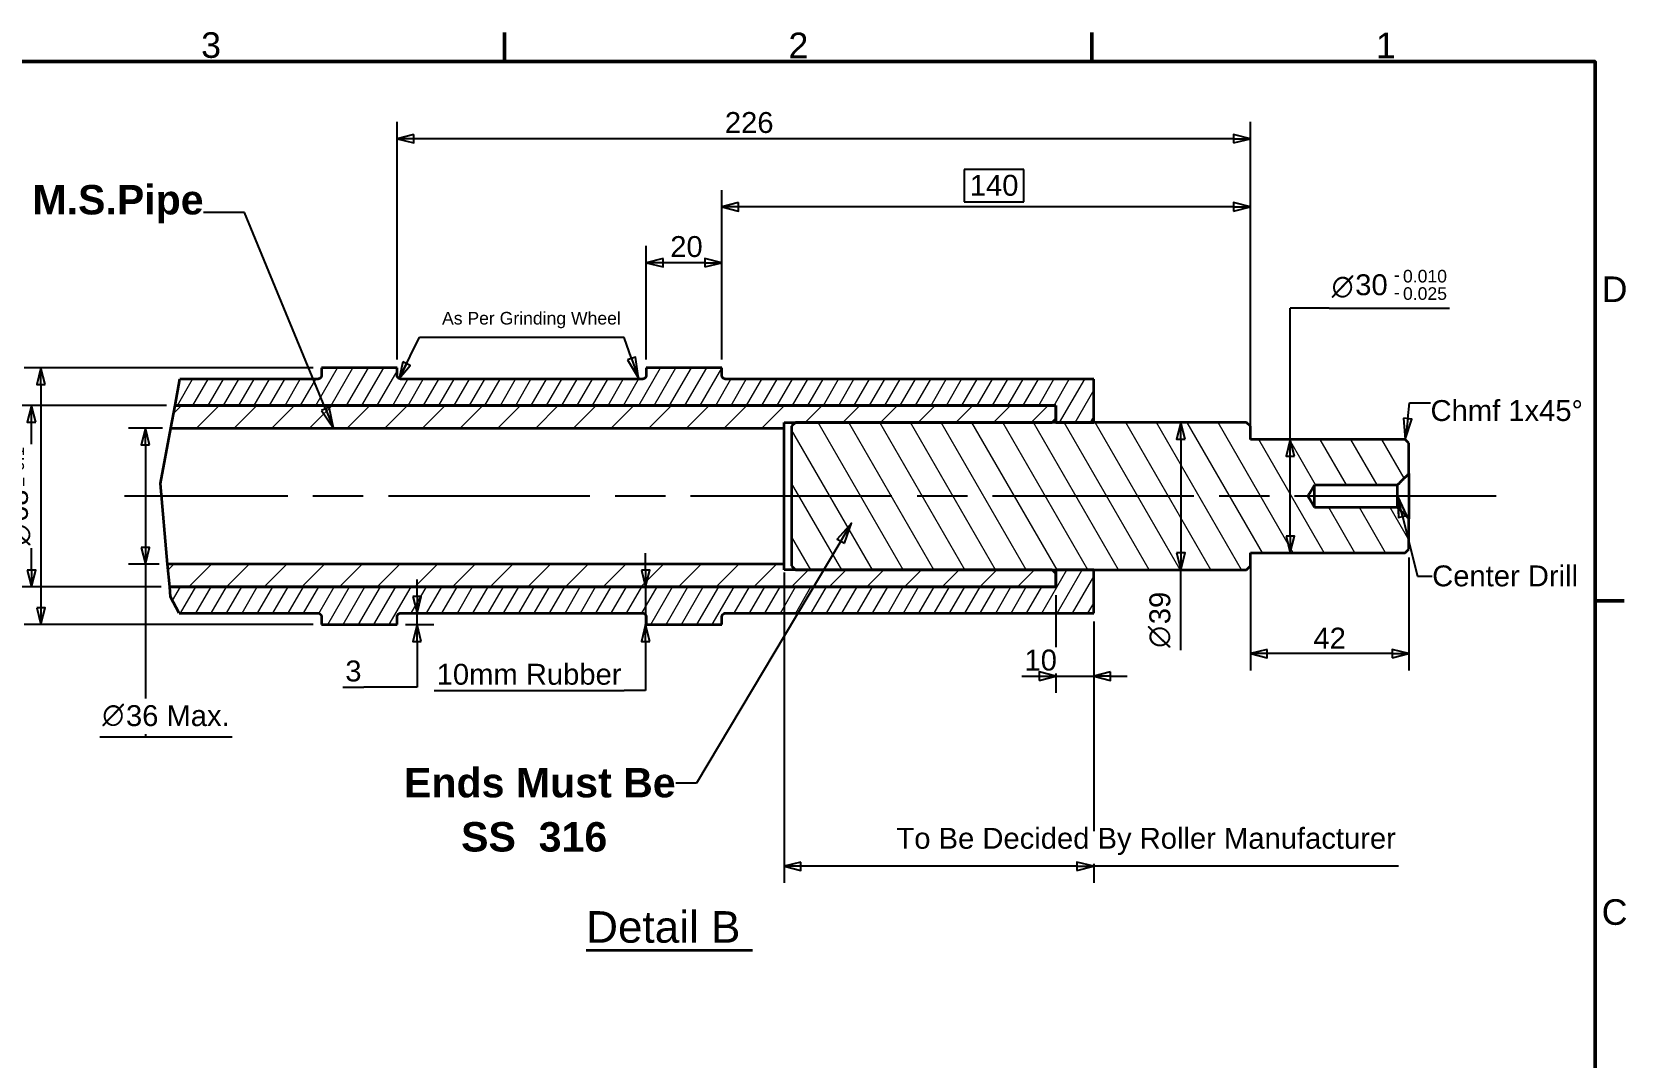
# Paper-space layout 'Drive Roller (Fix)' of a CAD drawing. Header units: millimetres. Extents: x -170 to 420, y 0 to 297.
# Drawn here: x 223.7 to 413.7, y 168.3 to 290.5 of the extents above; entities that cross this region are included whole.
import ezdxf

# ---------------------------------------------------------------- set-up
doc = ezdxf.new("R2010")
doc.units = ezdxf.units.MM
doc.linetypes.add('ACAD_ISO08W100', pattern=[36, 24, -3, 6, -3])
for name, color, linetype, lineweight in [('2dTransBorder', 7, 'Continuous', 35), ('Break Lines', 7, 'Continuous', 50), ('Centerline', 7, 'ACAD_ISO08W100', 25), ('Dimensions', 5, 'Continuous', 25), ('Hatch', 7, 'Continuous', 25), ('Leader Lines', 5, 'Continuous', 25), ('Visible Edges', 7, 'Continuous', 50)]:
    doc.layers.add(name, color=color, linetype=linetype, lineweight=lineweight)
doc.layers.add('Title', color=7, linetype='Continuous')
doc.styles.add('Current-ISO', font='ARIAL.TTF')
doc.styles.add('Text Style13', font='AIGDT___.TTF')
doc.styles.add('Text Style19', font='ARIAL.TTF')
doc.styles.add('Text Style20', font='ARIAL.TTF')
doc.styles.add('Text Style21', font='AIGDT___.TTF')
doc.styles.add('Text Style26', font='ARIALBD.TTF')
doc.styles.add('Text Style6', font='ARIAL.TTF')
pattern_1 = [(45, (0, 0), (-2.245064, 2.245064), [])]
pattern_2 = [(60, (0, 0), (-1.3748153, 0.79375), [])]

# ---------------------------------------------------------------- blocks, each defined once
blk = doc.blocks.new('2dTransSymbol4')
at = {"color": 179}
for points in [[(370.91, 216.96), (368.91, 216.46), (370.91, 215.96), (370.91, 216.96)], [(385.81, 215.96), (387.81, 216.46), (385.81, 216.96), (385.81, 215.96)]]:
    blk.add_solid(points, dxfattribs=at)
at = {"layer": 'Dimensions', "color": 179, "linetype": 'Continuous', "lineweight": 25, "true_color": 0x262659}
for p, q in [((368.91, 227.47), (368.91, 214.46)), ((387.81, 227.92), (387.81, 214.46)), ((370.91, 216.96), (368.91, 216.46)), ((370.91, 215.96), (370.91, 216.96)), ((387.81, 216.46), (385.81, 216.96)), ((385.81, 216.96), (385.81, 215.96)), ((370.91, 216.46), (368.91, 216.46)), ((368.91, 216.46), (370.91, 215.96)), ((385.81, 216.46), (370.91, 216.46)), ((385.81, 216.46), (387.81, 216.46)), ((385.81, 215.96), (387.81, 216.46))]:
    blk.add_line(p, q, dxfattribs=at)
for points in [[(370.91, 216.96), (368.91, 216.46), (370.91, 215.96), (370.91, 216.96)], [(385.81, 215.96), (387.81, 216.46), (385.81, 216.96), (385.81, 215.96)]]:
    blk.add_lwpolyline(points, dxfattribs=at)
at = {"layer": 'Dimensions', "linetype": 'Continuous', "lineweight": 25, "insert": (376.43, 217.06), "char_height": 2.489, "attachment_point": 7, "style": 'Text Style6'}
blk.add_mtext('42', dxfattribs=at)
blk = doc.blocks.new('2dTransSymbol5')
at = {"color": 179}
for points in [[(298.91, 263.54), (296.91, 263.04), (298.91, 262.54), (298.91, 263.54)], [(303.91, 262.54), (305.91, 263.04), (303.91, 263.54), (303.91, 262.54)]]:
    blk.add_solid(points, dxfattribs=at)
at = {"layer": 'Dimensions', "color": 179, "linetype": 'Continuous', "lineweight": 25, "true_color": 0x262659}
for p, q in [((296.91, 251.52), (296.91, 265.04)), ((305.91, 251.52), (305.91, 265.04)), ((298.91, 263.54), (296.91, 263.04)), ((298.91, 263.04), (296.91, 263.04)), ((296.91, 263.04), (298.91, 262.54)), ((298.91, 262.54), (298.91, 263.54)), ((303.91, 263.04), (298.91, 263.04)), ((305.91, 263.04), (303.91, 263.54)), ((303.91, 263.54), (303.91, 262.54)), ((303.91, 263.04), (305.91, 263.04)), ((303.91, 262.54), (305.91, 263.04))]:
    blk.add_line(p, q, dxfattribs=at)
for points in [[(298.91, 263.54), (296.91, 263.04), (298.91, 262.54), (298.91, 263.54)], [(303.91, 262.54), (305.91, 263.04), (303.91, 263.54), (303.91, 262.54)]]:
    blk.add_lwpolyline(points, dxfattribs=at)
at = {"layer": 'Dimensions', "linetype": 'Continuous', "lineweight": 25, "insert": (299.77, 263.68), "char_height": 2.489, "attachment_point": 7, "style": 'Text Style6'}
blk.add_mtext('20', dxfattribs=at)
blk = doc.blocks.new('2dTransSymbol6')
at = {"color": 179}
blk.add_solid([(267.89, 251.24), (267.46, 249.22), (268.79, 250.8), (267.89, 251.24)], dxfattribs=at)
at = {"layer": 'Dimensions', "color": 179, "linetype": 'Continuous', "lineweight": 25, "true_color": 0x262659}
for p, q in [((267.66, 249.62), (269.87, 254.18)), ((269.87, 254.18), (294.18, 254.18)), ((267.89, 251.24), (267.46, 249.22)), ((268.34, 251.02), (267.46, 249.22)), ((268.34, 251.02), (267.66, 249.62)), ((268.79, 250.8), (267.89, 251.24)), ((267.46, 249.22), (268.79, 250.8))]:
    blk.add_line(p, q, dxfattribs=at)
blk.add_lwpolyline([(267.89, 251.24), (267.46, 249.22), (268.79, 250.8), (267.89, 251.24)], dxfattribs=at)
at = {"layer": 'Dimensions', "color": 18, "linetype": 'Continuous', "lineweight": 25, "true_color": 0x000000, "insert": (272.57, 255.22), "char_height": 1.5, "attachment_point": 7, "style": 'Text Style20'}
blk.add_mtext('As Per Grinding Wheel', dxfattribs=at)
blk = doc.blocks.new('2dTransSymbol7')
at = {"color": 179}
for points in [[(225.26, 248.52), (224.76, 250.52), (224.26, 248.52), (225.26, 248.52)], [(224.26, 221.92), (224.76, 219.92), (225.26, 221.92), (224.26, 221.92)]]:
    blk.add_solid(points, dxfattribs=at)
at = {"layer": 'Dimensions', "color": 179, "linetype": 'Continuous', "lineweight": 25, "true_color": 0x262659}
for p, q in [((257.21, 250.52), (222.76, 250.52)), ((224.76, 250.52), (224.26, 248.52)), ((224.76, 248.52), (224.76, 250.52)), ((225.26, 248.52), (224.76, 250.52)), ((224.26, 248.52), (225.26, 248.52)), ((224.76, 248.52), (224.76, 221.92)), ((224.26, 221.92), (224.76, 219.92)), ((225.26, 221.92), (224.26, 221.92)), ((224.76, 221.92), (224.76, 219.92)), ((224.76, 219.92), (225.26, 221.92)), ((257.21, 219.92), (222.76, 219.92))]:
    blk.add_line(p, q, dxfattribs=at)
for points in [[(225.26, 248.52), (224.76, 250.52), (224.26, 248.52), (225.26, 248.52)], [(224.26, 221.92), (224.76, 219.92), (225.26, 221.92), (224.26, 221.92)]]:
    blk.add_lwpolyline(points, dxfattribs=at)
at = {"layer": 'Dimensions', "linetype": 'Continuous', "lineweight": 50, "insert": (222.77, 238.2), "char_height": 1.5, "attachment_point": 7, "rotation": 90, "style": 'Text Style20'}
blk.add_mtext('0.1', dxfattribs=at)
at = {"layer": 'Dimensions', "color": 18, "linetype": 'Continuous', "lineweight": 25, "true_color": 0x000000, "attachment_point": 7, "rotation": 90}
for s, insert, char_height, style in [('68', (223.25, 232.14), 2.489, 'Text Style6'), ('n', (223.54, 229.34), 2.5, 'Text Style13')]:
    blk.add_mtext(s, dxfattribs=dict(at, insert=insert, char_height=char_height, style=style))
at = {"layer": 'Dimensions', "color": 178, "linetype": 'Continuous', "lineweight": 50, "true_color": 0x000001, "insert": (222.77, 236.38), "char_height": 1.5, "attachment_point": 7, "rotation": 90, "style": 'Text Style21'}
blk.add_mtext('`', dxfattribs=at)
blk = doc.blocks.new('2dTransSymbol10')
at = {"color": 179}
for points in [[(307.91, 270.19), (305.91, 269.69), (307.91, 269.19), (307.91, 270.19)], [(366.91, 269.19), (368.91, 269.69), (366.91, 270.19), (366.91, 269.19)]]:
    blk.add_solid(points, dxfattribs=at)
at = {"layer": 'Dimensions', "color": 179, "linetype": 'Continuous', "lineweight": 25, "true_color": 0x262659}
for p, q in [((341.92, 274.13), (334.82, 274.13)), ((334.82, 274.13), (334.82, 270.29)), ((341.92, 270.29), (341.92, 274.13)), ((305.91, 251.52), (305.91, 271.69)), ((307.91, 270.19), (305.91, 269.69)), ((307.91, 269.19), (307.91, 270.19)), ((334.82, 270.29), (341.92, 270.29)), ((368.91, 269.69), (366.91, 270.19)), ((366.91, 270.19), (366.91, 269.19)), ((368.91, 244.55), (368.91, 271.69)), ((307.91, 269.69), (305.91, 269.69)), ((305.91, 269.69), (307.91, 269.19)), ((366.91, 269.69), (307.91, 269.69)), ((366.91, 269.69), (368.91, 269.69)), ((366.91, 269.19), (368.91, 269.69))]:
    blk.add_line(p, q, dxfattribs=at)
for points in [[(307.91, 270.19), (305.91, 269.69), (307.91, 269.19), (307.91, 270.19)], [(366.91, 269.19), (368.91, 269.69), (366.91, 270.19), (366.91, 269.19)]]:
    blk.add_lwpolyline(points, dxfattribs=at)
at = {"layer": 'Dimensions', "color": 18, "linetype": 'Continuous', "lineweight": 25, "true_color": 0x000000, "insert": (335.47, 270.98), "char_height": 2.489, "attachment_point": 7, "style": 'Text Style6'}
blk.add_mtext('140', dxfattribs=at)
blk = doc.blocks.new('2dTransSymbol11')
at = {"color": 179}
for points in [[(343.74, 213.27), (345.74, 213.77), (343.74, 214.27), (343.74, 213.27)], [(352.24, 214.27), (350.24, 213.77), (352.24, 213.27), (352.24, 214.27)]]:
    blk.add_solid(points, dxfattribs=at)
at = {"layer": 'Dimensions', "color": 179, "linetype": 'Continuous', "lineweight": 25, "true_color": 0x262659}
for p, q in [((345.74, 223.42), (345.74, 217.21)), ((350.24, 220.27), (350.24, 211.77)), ((341.69, 213.77), (343.92, 213.77)), ((345.74, 213.77), (343.74, 214.27)), ((343.74, 214.27), (343.74, 213.27)), ((343.74, 213.77), (345.74, 213.77)), ((343.74, 213.27), (345.74, 213.77)), ((343.74, 213.77), (343.92, 213.77)), ((345.74, 214.07), (345.74, 211.77)), ((345.74, 213.77), (350.24, 213.77)), ((352.24, 214.27), (350.24, 213.77)), ((352.24, 213.77), (350.24, 213.77)), ((350.24, 213.77), (352.24, 213.27)), ((352.24, 213.27), (352.24, 214.27)), ((352.24, 213.77), (354.24, 213.77))]:
    blk.add_line(p, q, dxfattribs=at)
for points in [[(343.74, 213.27), (345.74, 213.77), (343.74, 214.27), (343.74, 213.27)], [(352.24, 214.27), (350.24, 213.77), (352.24, 213.27), (352.24, 214.27)]]:
    blk.add_lwpolyline(points, dxfattribs=at)
at = {"layer": 'Dimensions', "linetype": 'Continuous', "lineweight": 25, "insert": (341.99, 214.41), "char_height": 2.489, "attachment_point": 7, "style": 'Text Style6'}
blk.add_mtext('10', dxfattribs=at)
blk = doc.blocks.new('2dTransSymbol13')
at = {"color": 179}
for points in [[(296.33, 226.42), (296.83, 224.42), (297.33, 226.42), (296.33, 226.42)], [(297.33, 217.92), (296.83, 219.92), (296.33, 217.92), (297.33, 217.92)]]:
    blk.add_solid(points, dxfattribs=at)
at = {"layer": 'Dimensions', "color": 179, "linetype": 'Continuous', "lineweight": 25, "true_color": 0x262659}
for p, q in [((296.83, 226.42), (296.83, 228.42)), ((296.33, 226.42), (296.83, 224.42)), ((297.33, 226.42), (296.33, 226.42)), ((296.83, 226.42), (296.83, 224.42)), ((296.83, 224.42), (297.33, 226.42)), ((296.83, 224.42), (296.83, 219.92)), ((296.83, 219.92), (296.33, 217.92)), ((296.83, 217.92), (296.83, 219.92)), ((297.33, 217.92), (296.83, 219.92)), ((296.33, 217.92), (297.33, 217.92)), ((296.83, 217.92), (296.83, 215.92)), ((296.83, 215.92), (296.83, 212.08)), ((271.63, 212.08), (294.26, 212.08)), ((296.83, 212.08), (294.26, 212.08))]:
    blk.add_line(p, q, dxfattribs=at)
for points in [[(296.33, 226.42), (296.83, 224.42), (297.33, 226.42), (296.33, 226.42)], [(297.33, 217.92), (296.83, 219.92), (296.33, 217.92), (297.33, 217.92)]]:
    blk.add_lwpolyline(points, dxfattribs=at)
at = {"layer": 'Dimensions', "linetype": 'Continuous', "lineweight": 25, "char_height": 2.489, "attachment_point": 7, "style": 'Text Style6'}
for s, insert in [('10', (271.93, 212.72)), ('mm Rubber', (275.8, 212.72))]:
    blk.add_mtext(s, dxfattribs=dict(at, insert=insert))
blk = doc.blocks.new('2dTransSymbol17')
at = {"color": 179}
for points in [[(269.1, 223.27), (269.6, 221.27), (270.1, 223.27), (269.1, 223.27)], [(270.1, 217.92), (269.6, 219.92), (269.1, 217.92), (270.1, 217.92)]]:
    blk.add_solid(points, dxfattribs=at)
at = {"layer": 'Dimensions', "color": 179, "linetype": 'Continuous', "lineweight": 25, "true_color": 0x262659}
for p, q in [((269.6, 223.27), (269.6, 225.27)), ((269.1, 223.27), (269.6, 221.27)), ((270.1, 223.27), (269.1, 223.27)), ((269.6, 223.27), (269.6, 221.27)), ((269.6, 221.27), (270.1, 223.27)), ((269.6, 219.92), (269.6, 221.27)), ((268.21, 219.92), (271.6, 219.92)), ((269.6, 219.92), (269.1, 217.92)), ((269.6, 217.92), (269.6, 219.92)), ((270.1, 217.92), (269.6, 219.92)), ((269.1, 217.92), (270.1, 217.92)), ((269.6, 217.92), (269.6, 215.92)), ((269.6, 215.92), (269.6, 212.47)), ((260.74, 212.47), (263.27, 212.47)), ((269.6, 212.47), (263.27, 212.47))]:
    blk.add_line(p, q, dxfattribs=at)
for points in [[(269.1, 223.27), (269.6, 221.27), (270.1, 223.27), (269.1, 223.27)], [(270.1, 217.92), (269.6, 219.92), (269.1, 217.92), (270.1, 217.92)]]:
    blk.add_lwpolyline(points, dxfattribs=at)
at = {"layer": 'Dimensions', "color": 18, "linetype": 'Continuous', "lineweight": 25, "true_color": 0x000000, "insert": (261.04, 213.11), "char_height": 2.49, "attachment_point": 7, "style": 'Text Style6'}
blk.add_mtext('3', dxfattribs=at)
blk = doc.blocks.new('2dTransSymbol18')
at = {"color": 179}
for points in [[(237.71, 241.32), (237.21, 243.32), (236.71, 241.32), (237.71, 241.32)], [(236.71, 229.12), (237.21, 227.12), (237.71, 229.12), (236.71, 229.12)]]:
    blk.add_solid(points, dxfattribs=at)
at = {"layer": 'Dimensions', "color": 179, "linetype": 'Continuous', "lineweight": 25, "true_color": 0x262659}
for p, q in [((239.25, 243.32), (235.21, 243.32)), ((237.21, 243.32), (236.71, 241.32)), ((237.21, 241.32), (237.21, 243.32)), ((237.71, 241.32), (237.21, 243.32)), ((236.71, 241.32), (237.71, 241.32)), ((237.21, 241.32), (237.21, 229.12)), ((236.71, 229.12), (237.21, 227.12)), ((237.71, 229.12), (236.71, 229.12)), ((237.21, 229.12), (237.21, 227.12)), ((237.21, 227.12), (237.71, 229.12)), ((238.87, 227.12), (235.21, 227.12)), ((237.21, 227.12), (237.21, 211.13)), ((231.79, 206.56), (237.21, 206.56)), ((231.79, 206.56), (247.56, 206.56)), ((237.21, 206.86), (237.21, 206.56))]:
    blk.add_line(p, q, dxfattribs=at)
for points in [[(237.71, 241.32), (237.21, 243.32), (236.71, 241.32), (237.71, 241.32)], [(236.71, 229.12), (237.21, 227.12), (237.71, 229.12), (236.71, 229.12)]]:
    blk.add_lwpolyline(points, dxfattribs=at)
at = {"layer": 'Dimensions', "color": 18, "linetype": 'Continuous', "lineweight": 25, "true_color": 0x000000, "attachment_point": 7}
for s, insert, char_height, style in [('n', (232.09, 207.79), 2.5, 'Text Style13'), (' Max.', (238.76, 207.79), 2.489, 'Text Style6')]:
    blk.add_mtext(s, dxfattribs=dict(at, insert=insert, char_height=char_height, style=style))
at = {"layer": 'Dimensions', "linetype": 'Continuous', "lineweight": 25, "insert": (234.9, 207.79), "char_height": 2.489, "attachment_point": 7, "style": 'Text Style6'}
blk.add_mtext('36', dxfattribs=at)
blk = doc.blocks.new('2dTransSymbol19')
at = {"color": 179}
for points in [[(224.14, 244.02), (223.64, 246.02), (223.14, 244.02), (224.14, 244.02)], [(223.14, 226.42), (223.64, 224.42), (224.14, 226.42), (223.14, 226.42)]]:
    blk.add_solid(points, dxfattribs=at)
at = {"layer": 'Dimensions', "color": 179, "linetype": 'Continuous', "lineweight": 25, "true_color": 0x262659}
for p, q in [((239.75, 246.02), (221.64, 246.02)), ((223.64, 246.02), (223.14, 244.02)), ((223.64, 244.02), (223.64, 246.02)), ((224.14, 244.02), (223.64, 246.02)), ((223.14, 244.02), (224.14, 244.02)), ((223.64, 241.41), (223.64, 244.02)), ((223.64, 226.42), (223.64, 229.04)), ((223.14, 226.42), (223.64, 224.42)), ((224.14, 226.42), (223.14, 226.42)), ((223.64, 226.42), (223.64, 224.42)), ((223.64, 224.42), (224.14, 226.42)), ((239.11, 224.42), (221.64, 224.42))]:
    blk.add_line(p, q, dxfattribs=at)
for points in [[(224.14, 244.02), (223.64, 246.02), (223.14, 244.02), (224.14, 244.02)], [(223.14, 226.42), (223.64, 224.42), (224.14, 226.42), (223.14, 226.42)]]:
    blk.add_lwpolyline(points, dxfattribs=at)
at = {"layer": 'Dimensions', "linetype": 'Continuous', "lineweight": 25, "attachment_point": 7, "rotation": 90}
for s, insert, char_height, style in [('48', (222.41, 234.56), 2.489, 'Text Style6'), ('n', (222.41, 231.76), 2.5, 'Text Style13')]:
    blk.add_mtext(s, dxfattribs=dict(at, insert=insert, char_height=char_height, style=style))
blk = doc.blocks.new('2dTransSymbol21')
at = {"color": 179}
for points in [[(315.34, 191.63), (313.34, 191.13), (315.34, 190.63), (315.34, 191.63)], [(348.24, 190.63), (350.24, 191.13), (348.24, 191.63), (348.24, 190.63)]]:
    blk.add_solid(points, dxfattribs=at)
at = {"layer": 'Dimensions', "color": 179, "linetype": 'Continuous', "lineweight": 25, "true_color": 0x262659}
for p, q in [((313.34, 226.12), (313.34, 189.13)), ((350.24, 220.27), (350.24, 195.3)), ((315.34, 191.63), (313.34, 191.13)), ((315.34, 191.13), (313.34, 191.13)), ((313.34, 191.13), (315.34, 190.63)), ((315.34, 190.63), (315.34, 191.63)), ((348.24, 191.13), (315.34, 191.13)), ((350.24, 191.13), (348.24, 191.63)), ((348.24, 191.63), (348.24, 190.63)), ((348.24, 191.13), (350.24, 191.13)), ((348.24, 190.63), (350.24, 191.13)), ((350.24, 191.43), (350.24, 189.13)), ((386.55, 191.13), (350.24, 191.13))]:
    blk.add_line(p, q, dxfattribs=at)
for points in [[(315.34, 191.63), (313.34, 191.13), (315.34, 190.63), (315.34, 191.63)], [(348.24, 190.63), (350.24, 191.13), (348.24, 191.63), (348.24, 190.63)]]:
    blk.add_lwpolyline(points, dxfattribs=at)
at = {"layer": 'Dimensions', "color": 18, "linetype": 'Continuous', "lineweight": 25, "true_color": 0x000000, "insert": (326.73, 192.46), "char_height": 2.4892, "attachment_point": 7, "style": 'Text Style6'}
blk.add_mtext('To Be Decided By Roller Manufacturer', dxfattribs=at)
blk = doc.blocks.new('2dTransSymbol27')
at = {"color": 179}
for points in [[(269.21, 278.31), (267.21, 277.81), (269.21, 277.31), (269.21, 278.31)], [(366.91, 277.31), (368.91, 277.81), (366.91, 278.31), (366.91, 277.31)]]:
    blk.add_solid(points, dxfattribs=at)
at = {"layer": 'Dimensions', "color": 179, "linetype": 'Continuous', "lineweight": 25, "true_color": 0x262659}
for p, q in [((267.21, 251.52), (267.21, 279.81)), ((368.91, 242.97), (368.91, 279.81)), ((269.21, 278.31), (267.21, 277.81)), ((269.21, 277.81), (267.21, 277.81)), ((267.21, 277.81), (269.21, 277.31)), ((269.21, 277.31), (269.21, 278.31)), ((366.91, 277.81), (269.21, 277.81)), ((368.91, 277.81), (366.91, 278.31)), ((366.91, 278.31), (366.91, 277.31)), ((366.91, 277.81), (368.91, 277.81)), ((366.91, 277.31), (368.91, 277.81))]:
    blk.add_line(p, q, dxfattribs=at)
for points in [[(269.21, 278.31), (267.21, 277.81), (269.21, 277.31), (269.21, 278.31)], [(366.91, 277.31), (368.91, 277.81), (366.91, 278.31), (366.91, 277.31)]]:
    blk.add_lwpolyline(points, dxfattribs=at)
at = {"layer": 'Dimensions', "linetype": 'Continuous', "lineweight": 25, "insert": (306.28, 278.46), "char_height": 2.489, "attachment_point": 7, "style": 'Text Style6'}
blk.add_mtext('226', dxfattribs=at)
blk = doc.blocks.new('2dTransSymbol28')
at = {"color": 179}
for points in [[(374.16, 239.97), (373.66, 241.97), (373.16, 239.97), (374.16, 239.97)], [(373.16, 230.47), (373.66, 228.47), (374.16, 230.47), (373.16, 230.47)]]:
    blk.add_solid(points, dxfattribs=at)
at = {"layer": 'Dimensions', "color": 179, "linetype": 'Continuous', "lineweight": 25, "true_color": 0x262659}
for p, q in [((373.66, 241.97), (373.66, 257.62)), ((378.31, 257.62), (373.66, 257.62)), ((378.31, 257.62), (392.64, 257.62)), ((373.66, 241.97), (373.16, 239.97)), ((373.66, 239.97), (373.66, 241.97)), ((374.16, 239.97), (373.66, 241.97)), ((373.16, 239.97), (374.16, 239.97)), ((373.66, 230.47), (373.66, 239.97)), ((373.16, 230.47), (373.66, 228.47)), ((374.16, 230.47), (373.16, 230.47)), ((373.66, 230.47), (373.66, 228.47)), ((373.66, 228.47), (374.16, 230.47))]:
    blk.add_line(p, q, dxfattribs=at)
for points in [[(374.16, 239.97), (373.66, 241.97), (373.16, 239.97), (374.16, 239.97)], [(373.16, 230.47), (373.66, 228.47), (374.16, 230.47), (373.16, 230.47)]]:
    blk.add_lwpolyline(points, dxfattribs=at)
at = {"layer": 'Dimensions', "linetype": 'Continuous', "lineweight": 25, "attachment_point": 7}
for s, insert, char_height, style in [('n', (378.61, 258.84), 2.5, 'Text Style13'), ('30', (381.41, 259.13), 2.489, 'Text Style6')]:
    blk.add_mtext(s, dxfattribs=dict(at, insert=insert, char_height=char_height, style=style))
at = {"layer": 'Dimensions', "color": 18, "linetype": 'Continuous', "lineweight": 50, "true_color": 0x000000, "char_height": 1.5, "attachment_point": 7, "style": 'Text Style20'}
for s, insert in [('-', (386.03, 260.85)), ('0.010', (387.1, 260.66)), ('0.025', (387.1, 258.59))]:
    blk.add_mtext(s, dxfattribs=dict(at, insert=insert))
at = {"layer": 'Dimensions', "linetype": 'Continuous', "lineweight": 50, "insert": (386.03, 258.78), "char_height": 1.5, "attachment_point": 7, "style": 'Text Style20'}
blk.add_mtext('-', dxfattribs=at)
blk = doc.blocks.new('2dCenterLine2')
at = {"layer": 'Centerline', "lineweight": 25}
blk.add_line((398.19, 235.22), (234.71, 235.22), dxfattribs=at)
blk = doc.blocks.new('2dTransSymbol29')
at = {"color": 179}
for points in [[(361.12, 242), (360.62, 244), (360.12, 242), (361.12, 242)], [(360.12, 228.45), (360.62, 226.45), (361.12, 228.45), (360.12, 228.45)]]:
    blk.add_solid(points, dxfattribs=at)
at = {"layer": 'Dimensions', "color": 179, "linetype": 'Continuous', "lineweight": 25, "true_color": 0x262659}
for p, q in [((360.62, 244), (360.12, 242)), ((360.62, 242), (360.62, 244)), ((361.12, 242), (360.62, 244)), ((360.12, 242), (361.12, 242)), ((360.62, 242), (360.62, 228.45)), ((360.12, 228.45), (360.62, 226.45)), ((361.12, 228.45), (360.12, 228.45)), ((360.62, 228.45), (360.62, 226.45)), ((360.62, 226.45), (361.12, 228.45)), ((360.62, 216.86), (360.62, 226.45))]:
    blk.add_line(p, q, dxfattribs=at)
for points in [[(361.12, 242), (360.62, 244), (360.12, 242), (361.12, 242)], [(360.12, 228.45), (360.62, 226.45), (361.12, 228.45), (360.12, 228.45)]]:
    blk.add_lwpolyline(points, dxfattribs=at)
at = {"layer": 'Dimensions', "linetype": 'Continuous', "lineweight": 25, "insert": (359.4, 219.96), "char_height": 2.489, "attachment_point": 7, "rotation": 90, "style": 'Text Style6'}
blk.add_mtext('39', dxfattribs=at)
at = {"layer": 'Dimensions', "color": 18, "linetype": 'Continuous', "lineweight": 25, "true_color": 0x000000, "insert": (359.4, 217.16), "char_height": 2.5, "attachment_point": 7, "rotation": 90, "style": 'Text Style13'}
blk.add_mtext('n', dxfattribs=at)
blk = doc.blocks.new('2dTransSymbol33')
at = {"color": 179}
blk.add_solid([(258.21, 245.44), (259.62, 243.32), (259.13, 245.82), (258.21, 245.44)], dxfattribs=at)
at = {"layer": 'Leader Lines', "color": 179, "linetype": 'Continuous', "lineweight": 25, "true_color": 0x262659}
for p, q in [((249.04, 269.02), (244.16, 269.02)), ((258.67, 245.63), (249.04, 269.02)), ((259.13, 245.82), (258.21, 245.44)), ((258.21, 245.44), (259.62, 243.32)), ((258.67, 245.63), (259.62, 243.32)), ((259.62, 243.32), (259.13, 245.82))]:
    blk.add_line(p, q, dxfattribs=at)
blk.add_lwpolyline([(258.21, 245.44), (259.62, 243.32), (259.13, 245.82), (258.21, 245.44)], dxfattribs=at)
at = {"layer": 'Leader Lines', "color": 18, "linetype": 'Continuous', "lineweight": 50, "true_color": 0x000000, "insert": (223.75, 267.73), "char_height": 3.505, "attachment_point": 7, "style": 'Text Style26'}
blk.add_mtext('M.S.Pipe', dxfattribs=at)
blk = doc.blocks.new('2dTransSymbol36')
at = {"color": 179}
blk.add_solid([(387.55, 232.92), (386.46, 235.22), (386.58, 232.68), (387.55, 232.92)], dxfattribs=at)
at = {"layer": 'Leader Lines', "color": 179, "linetype": 'Continuous', "lineweight": 25, "true_color": 0x262659}
for p, q in [((386.47, 235.12), (386.58, 232.68)), ((387.06, 232.8), (386.49, 235.12)), ((387.55, 232.92), (386.51, 235.12)), ((386.58, 232.68), (387.55, 232.92)), ((387.06, 232.8), (388.83, 225.68)), ((388.83, 225.68), (390.58, 225.68))]:
    blk.add_line(p, q, dxfattribs=at)
blk.add_lwpolyline([(387.55, 232.92), (386.46, 235.22), (386.58, 232.68), (387.55, 232.92)], dxfattribs=at)
at = {"layer": 'Leader Lines', "color": 18, "linetype": 'Continuous', "lineweight": 50, "true_color": 0x000000, "insert": (390.58, 224.44), "char_height": 2.4892, "attachment_point": 7, "style": 'Text Style6'}
blk.add_mtext('Center Drill', dxfattribs=at)
blk = doc.blocks.new('2dTransSymbol38')
at = {"color": 179}
blk.add_solid([(320.54, 229.6), (321.39, 232), (319.68, 230.11), (320.54, 229.6)], dxfattribs=at)
at = {"layer": 'Leader Lines', "color": 179, "linetype": 'Continuous', "lineweight": 25, "true_color": 0x262659}
for p, q in [((321.39, 232), (319.68, 230.11)), ((320.11, 229.85), (321.39, 232)), ((320.54, 229.6), (321.39, 232)), ((319.68, 230.11), (320.54, 229.6)), ((320.11, 229.85), (302.91, 201.01)), ((302.91, 201.01), (300.42, 201.01))]:
    blk.add_line(p, q, dxfattribs=at)
blk.add_lwpolyline([(320.54, 229.6), (321.39, 232), (319.68, 230.11), (320.54, 229.6)], dxfattribs=at)
at = {"layer": 'Leader Lines', "color": 18, "linetype": 'Continuous', "lineweight": 50, "true_color": 0x000000, "char_height": 3.5052, "attachment_point": 7, "style": 'Text Style26'}
for s, insert in [('Ends Must Be', (268.04, 199.28)), ('     SS  316', (268.04, 192.82))]:
    blk.add_mtext(s, dxfattribs=dict(at, insert=insert))
blk = doc.blocks.new('2dTransSymbol39')
at = {"color": 179}
blk.add_solid([(294.69, 251.47), (296, 249.28), (295.63, 251.8), (294.69, 251.47)], dxfattribs=at)
at = {"layer": 'Leader Lines', "color": 179, "linetype": 'Continuous', "lineweight": 25, "true_color": 0x262659}
for p, q in [((294.27, 254.13), (291.78, 254.13)), ((295.16, 251.63), (294.27, 254.13)), ((295.63, 251.8), (294.69, 251.47)), ((294.69, 251.47), (296, 249.28)), ((295.16, 251.63), (296, 249.28)), ((296, 249.28), (295.63, 251.8))]:
    blk.add_line(p, q, dxfattribs=at)
blk.add_lwpolyline([(294.69, 251.47), (296, 249.28), (295.63, 251.8), (294.69, 251.47)], dxfattribs=at)
blk = doc.blocks.new('2dTransSymbol40')
at = {"color": 179}
blk.add_solid([(387.17, 244.51), (387.36, 241.97), (388.16, 244.39), (387.17, 244.51)], dxfattribs=at)
at = {"layer": 'Leader Lines', "color": 179, "linetype": 'Continuous', "lineweight": 25, "true_color": 0x262659}
for p, q in [((387.67, 244.45), (387.89, 246.32)), ((387.89, 246.32), (390.38, 246.32)), ((387.17, 244.51), (387.36, 241.97)), ((388.16, 244.39), (387.17, 244.51)), ((387.67, 244.45), (387.36, 241.97)), ((387.36, 241.97), (388.16, 244.39))]:
    blk.add_line(p, q, dxfattribs=at)
blk.add_lwpolyline([(387.17, 244.51), (387.36, 241.97), (388.16, 244.39), (387.17, 244.51)], dxfattribs=at)
at = {"layer": 'Leader Lines', "linetype": 'Continuous', "lineweight": 50, "insert": (390.38, 244.14), "char_height": 2.489, "attachment_point": 7, "style": 'Text Style6'}
blk.add_mtext('Chmf 1x45', dxfattribs=at)
at = {"layer": 'Leader Lines', "color": 18, "linetype": 'Continuous', "lineweight": 50, "true_color": 0x000000, "insert": (407.2, 244.14), "char_height": 2.5, "attachment_point": 7, "style": 'Text Style13'}
blk.add_mtext('~', dxfattribs=at)
blk = doc.blocks.new('Default Border')
at = {"layer": '2dTransBorder', "color": 179, "linetype": 'Continuous', "lineweight": 50, "true_color": 0x262659}
for points in [[(280, 287), (280, 290.45)], [(350, 287), (350, 290.45)], [(10, 10), (10, 287), (410, 287), (410, 10), (10, 10)], [(410, 222.75), (413.45, 222.75)]]:
    blk.add_lwpolyline(points, dxfattribs=at)
at = {"layer": '2dTransBorder', "color": 179, "lineweight": 211, "char_height": 3.05, "attachment_point": 7, "style": 'Current-ISO'}
for s, insert in [('3', (243.86, 287.4)), ('2', (313.86, 287.4)), ('1', (383.86, 287.4)), ('D', (410.78, 258.35)), ('C', (410.78, 184.1))]:
    blk.add_mtext(s, dxfattribs=dict(at, insert=insert))
blk = doc.blocks.new('Title')
at = {"layer": '2dTransBorder'}
blk.add_blockref('Default Border', (-10, -10), dxfattribs=at)

psp = doc.layouts.new('Drive Roller (Fix)')

# ---------------------------------------------------------------- hatches: boundary and pattern name
at = {"layer": 'Hatch', "linetype": 'Continuous', "lineweight": 9, "true_color": 0x1e1e47}
h = psp.add_hatch(dxfattribs=at)
h.set_pattern_fill('ANSI31', color=179, scale=12.7, angle=15, style=0, double=1)
h.set_pattern_definition(pattern_2)
h.paths.add_polyline_path([(241.34, 249.17), (240.75, 246.02), (345.74, 246.02), (345.74, 244), (350.24, 244), (350.24, 249.17), (306.36, 249.17), (306.33, 249.17), (306.3, 249.18), (306.27, 249.18), (306.24, 249.19), (306.22, 249.2), (306.19, 249.21), (306.16, 249.22), (306.14, 249.23), (306.11, 249.25), (306.09, 249.27), (306.06, 249.28), (306.04, 249.3), (306.02, 249.32), (306, 249.35), (305.99, 249.37), (305.97, 249.4), (305.96, 249.42), (305.94, 249.45), (305.94, 249.48), (305.93, 249.51), (305.92, 249.53), (305.91, 249.56), (305.91, 249.59), (305.91, 249.62), (305.91, 250.52), (296.91, 250.52), (296.91, 249.62), (296.91, 249.59), (296.91, 249.56), (296.9, 249.53), (296.89, 249.51), (296.89, 249.48), (296.88, 249.45), (296.86, 249.42), (296.85, 249.4), (296.83, 249.37), (296.82, 249.35), (296.8, 249.32), (296.78, 249.3), (296.76, 249.28), (296.74, 249.27), (296.71, 249.25), (296.68, 249.23), (296.66, 249.22), (296.63, 249.21), (296.61, 249.2), (296.58, 249.19), (296.55, 249.18), (296.52, 249.18), (296.49, 249.17), (296.46, 249.17), (267.66, 249.17), (267.63, 249.17), (267.6, 249.18), (267.57, 249.18), (267.54, 249.19), (267.52, 249.2), (267.49, 249.21), (267.46, 249.22), (267.44, 249.23), (267.41, 249.25), (267.39, 249.27), (267.36, 249.28), (267.34, 249.3), (267.32, 249.32), (267.3, 249.35), (267.29, 249.37), (267.27, 249.4), (267.26, 249.42), (267.24, 249.45), (267.24, 249.48), (267.23, 249.51), (267.22, 249.53), (267.21, 249.56), (267.21, 249.59), (267.21, 249.62), (267.21, 250.52), (258.21, 250.52), (258.21, 249.62), (258.21, 249.59), (258.21, 249.56), (258.2, 249.53), (258.19, 249.51), (258.19, 249.48), (258.18, 249.45), (258.16, 249.42), (258.15, 249.4), (258.13, 249.37), (258.12, 249.35), (258.1, 249.32), (258.08, 249.3), (258.06, 249.28), (258.04, 249.27), (258.01, 249.25), (257.98, 249.23), (257.96, 249.22), (257.93, 249.21), (257.91, 249.2), (257.88, 249.19), (257.85, 249.18), (257.82, 249.18), (257.79, 249.17), (257.76, 249.17)])
h = psp.add_hatch(dxfattribs=at)
h.set_pattern_fill('ANSI31', color=179, scale=25.4, style=0)
h.set_pattern_definition(pattern_1)
h.paths.add_polyline_path([(240.75, 246.02), (240.25, 243.32), (313.34, 243.32), (313.34, 244), (345.29, 244), (345.74, 244.45), (345.74, 246.02)])
h = psp.add_hatch(dxfattribs=at)
h.set_pattern_fill('ANSI31', color=179, scale=25.4, angle=75, style=0)
h.set_pattern_definition([(120, (0, 0), (-2.74963, -1.5875), [])])
h.paths.add_polyline_path([(376.56, 233.87), (375.95, 234.9), (375.86, 235.05), (375.82, 235.11), (375.8, 235.14), (375.79, 235.16), (375.79, 235.17), (375.78, 235.19), (375.78, 235.2), (375.77, 235.2), (375.77, 235.21), (375.77, 235.22), (375.77, 235.22), (375.77, 235.23), (375.77, 235.23), (375.77, 235.24), (375.78, 235.25), (375.78, 235.26), (375.79, 235.27), (375.79, 235.28), (375.8, 235.31), (375.82, 235.34), (375.86, 235.4), (375.95, 235.55), (376.56, 236.57), (386.46, 236.57), (386.5, 236.61), (386.54, 236.65), (386.58, 236.7), (386.63, 236.74), (386.67, 236.78), (386.72, 236.83), (386.77, 236.88), (386.81, 236.92), (386.86, 236.97), (386.91, 237.02), (386.97, 237.08), (387.02, 237.13), (387.08, 237.19), (387.13, 237.24), (387.19, 237.3), (387.25, 237.36), (387.31, 237.43), (387.38, 237.49), (387.44, 237.56), (387.51, 237.62), (387.58, 237.7), (387.66, 237.77), (387.73, 237.84), (387.81, 237.92), (387.81, 241.52), (387.36, 241.97), (368.91, 241.97), (368.91, 243.55), (368.46, 244), (314.69, 244), (314.24, 243.55), (314.24, 226.9), (314.69, 226.45), (368.46, 226.45), (368.91, 226.9), (368.91, 228.47), (387.36, 228.47), (387.81, 228.92), (387.81, 232.52), (387.73, 232.6), (387.66, 232.68), (387.58, 232.75), (387.51, 232.82), (387.44, 232.89), (387.38, 232.96), (387.31, 233.02), (387.25, 233.08), (387.19, 233.14), (387.13, 233.2), (387.08, 233.26), (387.02, 233.31), (386.97, 233.37), (386.91, 233.42), (386.86, 233.47), (386.81, 233.52), (386.77, 233.57), (386.72, 233.62), (386.67, 233.66), (386.63, 233.71), (386.58, 233.75), (386.54, 233.79), (386.5, 233.83), (386.46, 233.87)])
h = psp.add_hatch(dxfattribs=at)
h.set_pattern_fill('ANSI31', color=179, scale=25.4, style=0)
h.set_pattern_definition(pattern_1)
h.paths.add_polyline_path([(239.87, 227.12), (240.11, 224.42), (345.74, 224.42), (345.74, 226), (345.29, 226.45), (313.34, 226.45), (313.34, 227.12)])
h = psp.add_hatch(dxfattribs=at)
h.set_pattern_fill('ANSI31', color=179, scale=12.7, angle=15, style=0, double=1)
h.set_pattern_definition(pattern_2)
h.paths.add_polyline_path([(240.21, 223.24), (241.23, 221.27), (257.76, 221.27), (257.79, 221.27), (257.82, 221.27), (257.85, 221.26), (257.88, 221.26), (257.91, 221.25), (257.93, 221.24), (257.96, 221.23), (257.98, 221.21), (258.01, 221.2), (258.04, 221.18), (258.06, 221.16), (258.08, 221.14), (258.1, 221.12), (258.12, 221.1), (258.13, 221.07), (258.15, 221.05), (258.16, 221.02), (258.18, 220.99), (258.19, 220.97), (258.19, 220.94), (258.2, 220.91), (258.21, 220.88), (258.21, 220.85), (258.21, 220.82), (258.21, 219.92), (267.21, 219.92), (267.21, 220.82), (267.21, 220.85), (267.21, 220.88), (267.22, 220.91), (267.23, 220.94), (267.24, 220.97), (267.24, 220.99), (267.26, 221.02), (267.27, 221.05), (267.29, 221.07), (267.3, 221.1), (267.32, 221.12), (267.34, 221.14), (267.36, 221.16), (267.39, 221.18), (267.41, 221.2), (267.44, 221.21), (267.46, 221.23), (267.49, 221.24), (267.52, 221.25), (267.54, 221.26), (267.57, 221.26), (267.6, 221.27), (267.63, 221.27), (267.66, 221.27), (296.46, 221.27), (296.49, 221.27), (296.52, 221.27), (296.55, 221.26), (296.58, 221.26), (296.61, 221.25), (296.63, 221.24), (296.66, 221.23), (296.68, 221.21), (296.71, 221.2), (296.74, 221.18), (296.76, 221.16), (296.78, 221.14), (296.8, 221.12), (296.82, 221.1), (296.83, 221.07), (296.85, 221.05), (296.86, 221.02), (296.88, 220.99), (296.89, 220.97), (296.89, 220.94), (296.9, 220.91), (296.91, 220.88), (296.91, 220.85), (296.91, 220.82), (296.91, 219.92), (305.91, 219.92), (305.91, 220.82), (305.91, 220.85), (305.91, 220.88), (305.92, 220.91), (305.93, 220.94), (305.94, 220.97), (305.94, 220.99), (305.96, 221.02), (305.97, 221.05), (305.99, 221.07), (306, 221.1), (306.02, 221.12), (306.04, 221.14), (306.06, 221.16), (306.09, 221.18), (306.11, 221.2), (306.14, 221.21), (306.16, 221.23), (306.19, 221.24), (306.22, 221.25), (306.24, 221.26), (306.27, 221.26), (306.3, 221.27), (306.33, 221.27), (306.36, 221.27), (350.24, 221.27), (350.24, 226.45), (345.74, 226.45), (345.74, 224.42), (240.11, 224.42)])

# ---------------------------------------------------------------- linework, layer by layer
at = {"color": 250, "linetype": 'Continuous', "lineweight": 35, "true_color": 0x3f3f3f}
psp.add_line((289.75, 181.11), (309.59, 181.11), dxfattribs=at)
at = {"layer": 'Break Lines', "color": 179, "linetype": 'Continuous', "lineweight": 35, "true_color": 0x262659}
for p, q in [((240.75, 246.02), (241.34, 249.17)), ((240.25, 243.32), (240.75, 246.02)), ((239.02, 236.73), (240.25, 243.32)), ((239.87, 227.12), (239.02, 236.73)), ((240.11, 224.42), (239.87, 227.12)), ((240.21, 223.24), (240.11, 224.42)), ((241.23, 221.27), (240.21, 223.24))]:
    psp.add_line(p, q, dxfattribs=at).dxf.unprotected_set("ltscale", 0)
at = {"layer": 'Visible Edges', "color": 179, "linetype": 'Continuous', "lineweight": 35, "true_color": 0x262659}
for p, q in [((257.76, 249.17), (241.34, 249.17)), ((258.21, 250.52), (258.21, 249.62)), ((267.21, 250.52), (258.21, 250.52)), ((267.21, 249.62), (267.21, 250.52)), ((296.46, 249.17), (267.66, 249.17)), ((296.91, 250.52), (296.91, 249.62)), ((305.91, 250.52), (296.91, 250.52)), ((305.91, 249.62), (305.91, 250.52)), ((350.24, 249.17), (306.36, 249.17)), ((350.24, 244), (350.24, 249.17)), ((240.75, 246.02), (345.74, 246.02)), ((345.74, 246.02), (240.75, 246.02)), ((345.74, 246.02), (345.74, 244)), ((345.74, 244.45), (345.74, 246.02)), ((240.25, 243.32), (313.34, 243.32)), ((313.34, 244), (345.29, 244)), ((313.34, 243.32), (313.34, 244)), ((313.34, 227.12), (313.34, 243.32)), ((314.69, 244), (314.24, 243.55)), ((314.24, 243.55), (314.24, 226.9)), ((368.46, 244), (314.69, 244)), ((345.29, 244), (345.74, 244.45)), ((345.74, 244), (350.24, 244)), ((368.91, 243.55), (368.46, 244)), ((368.91, 241.97), (368.91, 243.55)), ((387.36, 241.97), (368.91, 241.97)), ((387.81, 241.52), (387.36, 241.97)), ((387.81, 237.92), (387.81, 241.52)), ((387.81, 237.92), (387.81, 232.52)), ((376.56, 233.87), (376.56, 236.57)), ((376.56, 236.57), (386.46, 236.57)), ((386.46, 233.87), (386.46, 236.57)), ((386.46, 233.87), (376.56, 233.87)), ((387.81, 228.92), (387.81, 232.52)), ((368.91, 228.47), (387.36, 228.47)), ((368.91, 226.9), (368.91, 228.47)), ((387.36, 228.47), (387.81, 228.92)), ((313.34, 227.12), (239.87, 227.12)), ((313.34, 226.45), (313.34, 227.12)), ((345.29, 226.45), (313.34, 226.45)), ((314.24, 226.9), (314.69, 226.45)), ((314.69, 226.45), (368.46, 226.45)), ((345.74, 226), (345.29, 226.45)), ((345.74, 226.45), (345.74, 224.42)), ((350.24, 226.45), (345.74, 226.45)), ((350.24, 221.27), (350.24, 226.45)), ((368.46, 226.45), (368.91, 226.9)), ((345.74, 224.42), (240.11, 224.42)), ((240.11, 224.42), (345.74, 224.42)), ((345.74, 224.42), (345.74, 226)), ((241.23, 221.27), (257.76, 221.27)), ((258.21, 220.82), (258.21, 219.92)), ((267.21, 219.92), (267.21, 220.82)), ((267.66, 221.27), (296.46, 221.27)), ((296.91, 220.82), (296.91, 219.92)), ((305.91, 219.92), (305.91, 220.82)), ((306.36, 221.27), (350.24, 221.27)), ((258.21, 219.92), (267.21, 219.92)), ((296.91, 219.92), (305.91, 219.92))]:
    psp.add_line(p, q, dxfattribs=at).dxf.unprotected_set("ltscale", 0)
for points in [[(258.21, 249.62), (258.21, 249.59), (258.21, 249.56), (258.2, 249.53), (258.19, 249.51), (258.19, 249.48), (258.18, 249.45), (258.16, 249.42), (258.15, 249.4), (258.13, 249.37), (258.12, 249.35), (258.1, 249.32), (258.08, 249.3), (258.06, 249.28), (258.04, 249.27), (258.01, 249.25), (257.98, 249.23), (257.96, 249.22), (257.93, 249.21), (257.91, 249.2), (257.88, 249.19), (257.85, 249.18), (257.82, 249.18), (257.79, 249.17), (257.76, 249.17)], [(267.66, 249.17), (267.63, 249.17), (267.6, 249.18), (267.57, 249.18), (267.54, 249.19), (267.52, 249.2), (267.49, 249.21), (267.46, 249.22), (267.44, 249.23), (267.41, 249.25), (267.39, 249.27), (267.36, 249.28), (267.34, 249.3), (267.32, 249.32), (267.3, 249.35), (267.29, 249.37), (267.27, 249.4), (267.26, 249.42), (267.24, 249.45), (267.24, 249.48), (267.23, 249.51), (267.22, 249.53), (267.21, 249.56), (267.21, 249.59), (267.21, 249.62)], [(296.91, 249.62), (296.91, 249.59), (296.91, 249.56), (296.9, 249.53), (296.89, 249.51), (296.89, 249.48), (296.88, 249.45), (296.86, 249.42), (296.85, 249.4), (296.83, 249.37), (296.82, 249.35), (296.8, 249.32), (296.78, 249.3), (296.76, 249.28), (296.74, 249.27), (296.71, 249.25), (296.68, 249.23), (296.66, 249.22), (296.63, 249.21), (296.61, 249.2), (296.58, 249.19), (296.55, 249.18), (296.52, 249.18), (296.49, 249.17), (296.46, 249.17)], [(306.36, 249.17), (306.33, 249.17), (306.3, 249.18), (306.27, 249.18), (306.24, 249.19), (306.22, 249.2), (306.19, 249.21), (306.16, 249.22), (306.14, 249.23), (306.11, 249.25), (306.09, 249.27), (306.06, 249.28), (306.04, 249.3), (306.02, 249.32), (306, 249.35), (305.99, 249.37), (305.97, 249.4), (305.96, 249.42), (305.94, 249.45), (305.94, 249.48), (305.93, 249.51), (305.92, 249.53), (305.91, 249.56), (305.91, 249.59), (305.91, 249.62)], [(386.46, 236.57), (386.5, 236.61), (386.54, 236.65), (386.58, 236.7), (386.63, 236.74), (386.67, 236.78), (386.72, 236.83), (386.77, 236.88), (386.81, 236.92), (386.86, 236.97), (386.91, 237.02), (386.97, 237.08), (387.02, 237.13), (387.08, 237.19), (387.13, 237.24), (387.19, 237.3), (387.25, 237.36), (387.31, 237.43), (387.38, 237.49), (387.44, 237.56), (387.51, 237.62), (387.58, 237.7), (387.66, 237.77), (387.73, 237.84), (387.81, 237.92)], [(376.56, 233.87), (375.95, 234.9), (375.86, 235.05), (375.82, 235.11), (375.8, 235.14), (375.79, 235.16), (375.79, 235.17), (375.78, 235.19), (375.78, 235.2), (375.77, 235.2), (375.77, 235.21), (375.77, 235.22), (375.77, 235.22), (375.77, 235.23), (375.77, 235.23), (375.77, 235.24), (375.78, 235.25), (375.78, 235.26), (375.79, 235.27), (375.79, 235.28), (375.8, 235.31), (375.82, 235.34), (375.86, 235.4), (375.95, 235.55), (376.56, 236.57)], [(387.81, 232.52), (387.73, 232.6), (387.66, 232.68), (387.58, 232.75), (387.51, 232.82), (387.44, 232.89), (387.38, 232.96), (387.31, 233.02), (387.25, 233.08), (387.19, 233.14), (387.13, 233.2), (387.08, 233.26), (387.02, 233.31), (386.97, 233.37), (386.91, 233.42), (386.86, 233.47), (386.81, 233.52), (386.77, 233.57), (386.72, 233.62), (386.67, 233.66), (386.63, 233.71), (386.58, 233.75), (386.54, 233.79), (386.5, 233.83), (386.46, 233.87)], [(257.76, 221.27), (257.79, 221.27), (257.82, 221.27), (257.85, 221.26), (257.88, 221.26), (257.91, 221.25), (257.93, 221.24), (257.96, 221.23), (257.98, 221.21), (258.01, 221.2), (258.04, 221.18), (258.06, 221.16), (258.08, 221.14), (258.1, 221.12), (258.12, 221.1), (258.13, 221.07), (258.15, 221.05), (258.16, 221.02), (258.18, 220.99), (258.19, 220.97), (258.19, 220.94), (258.2, 220.91), (258.21, 220.88), (258.21, 220.85), (258.21, 220.82)], [(267.21, 220.82), (267.21, 220.85), (267.21, 220.88), (267.22, 220.91), (267.23, 220.94), (267.24, 220.97), (267.24, 220.99), (267.26, 221.02), (267.27, 221.05), (267.29, 221.07), (267.3, 221.1), (267.32, 221.12), (267.34, 221.14), (267.36, 221.16), (267.39, 221.18), (267.41, 221.2), (267.44, 221.21), (267.46, 221.23), (267.49, 221.24), (267.52, 221.25), (267.54, 221.26), (267.57, 221.26), (267.6, 221.27), (267.63, 221.27), (267.66, 221.27)], [(296.46, 221.27), (296.49, 221.27), (296.52, 221.27), (296.55, 221.26), (296.58, 221.26), (296.61, 221.25), (296.63, 221.24), (296.66, 221.23), (296.68, 221.21), (296.71, 221.2), (296.74, 221.18), (296.76, 221.16), (296.78, 221.14), (296.8, 221.12), (296.82, 221.1), (296.83, 221.07), (296.85, 221.05), (296.86, 221.02), (296.88, 220.99), (296.89, 220.97), (296.89, 220.94), (296.9, 220.91), (296.91, 220.88), (296.91, 220.85), (296.91, 220.82)], [(305.91, 220.82), (305.91, 220.85), (305.91, 220.88), (305.92, 220.91), (305.93, 220.94), (305.94, 220.97), (305.94, 220.99), (305.96, 221.02), (305.97, 221.05), (305.99, 221.07), (306, 221.1), (306.02, 221.12), (306.04, 221.14), (306.06, 221.16), (306.09, 221.18), (306.11, 221.2), (306.14, 221.21), (306.16, 221.23), (306.19, 221.24), (306.22, 221.25), (306.24, 221.26), (306.27, 221.26), (306.3, 221.27), (306.33, 221.27), (306.36, 221.27)]]:
    psp.add_lwpolyline(points, dxfattribs=at).dxf.unprotected_set("ltscale", 0)

# ---------------------------------------------------------------- block references
at = {"layer": 'Centerline'}
psp.add_blockref('2dCenterLine2', (0, 0), dxfattribs=at)
at = {"layer": 'Dimensions'}
for name in ['2dTransSymbol27', '2dTransSymbol10', '2dTransSymbol5', '2dTransSymbol28', '2dTransSymbol6', '2dTransSymbol7', '2dTransSymbol19', '2dTransSymbol18', '2dTransSymbol29', '2dTransSymbol13', '2dTransSymbol21', '2dTransSymbol4', '2dTransSymbol17', '2dTransSymbol11']:
    psp.add_blockref(name, (0, 0), dxfattribs=at)
at = {"layer": 'Leader Lines'}
for name in ['2dTransSymbol33', '2dTransSymbol39', '2dTransSymbol40', '2dTransSymbol36', '2dTransSymbol38']:
    psp.add_blockref(name, (0, 0), dxfattribs=at)
at = {"layer": 'Title'}
psp.add_blockref('Title', (10, 10), dxfattribs=at)

# ---------------------------------------------------------------- texts
at = {"linetype": 'Continuous', "lineweight": 50, "insert": (289.75, 181.96), "char_height": 3.759, "attachment_point": 7, "style": 'Text Style19'}
psp.add_mtext('Detail B ', dxfattribs=at)

doc.saveas('drawing.dxf')
